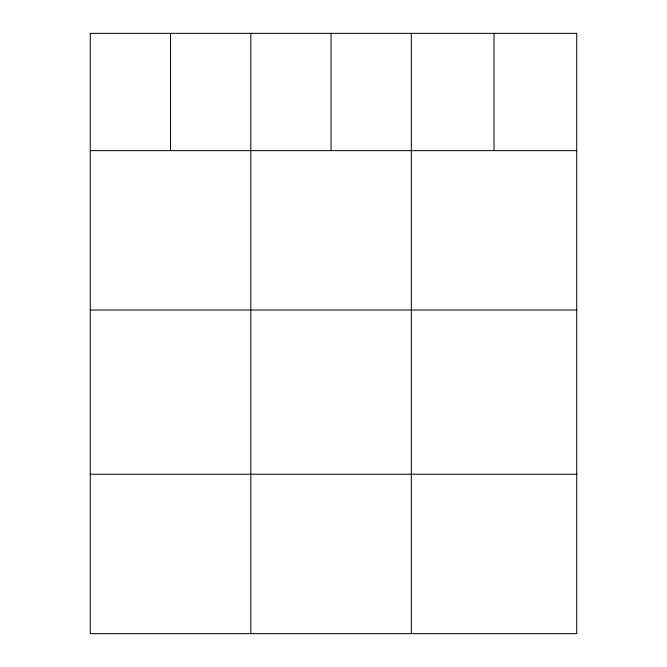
<?xml version="1.0" encoding="UTF-8"?>
<svg xmlns="http://www.w3.org/2000/svg" width="667" height="667" viewBox="0 0 667 667"><rect width="100%" height="100%" fill="white"/><g stroke="black" fill="none" stroke-linecap="round" stroke-linejoin="round"><path stroke-width="1" d="M576.73 150.625L576.73 633.65L90.27 633.65L90.27 33.35L576.73 33.35L576.73 150.625L90.27 150.625M90.27 310.022L576.73 310.022M90.27 474.254L576.73 474.254M494.03 33.35L494.03 150.625M411.331 33.35L411.331 633.65M331.065 33.35L331.065 150.625M250.8 33.35L250.8 633.65M170.535 33.35L170.535 150.625"/></g></svg>
